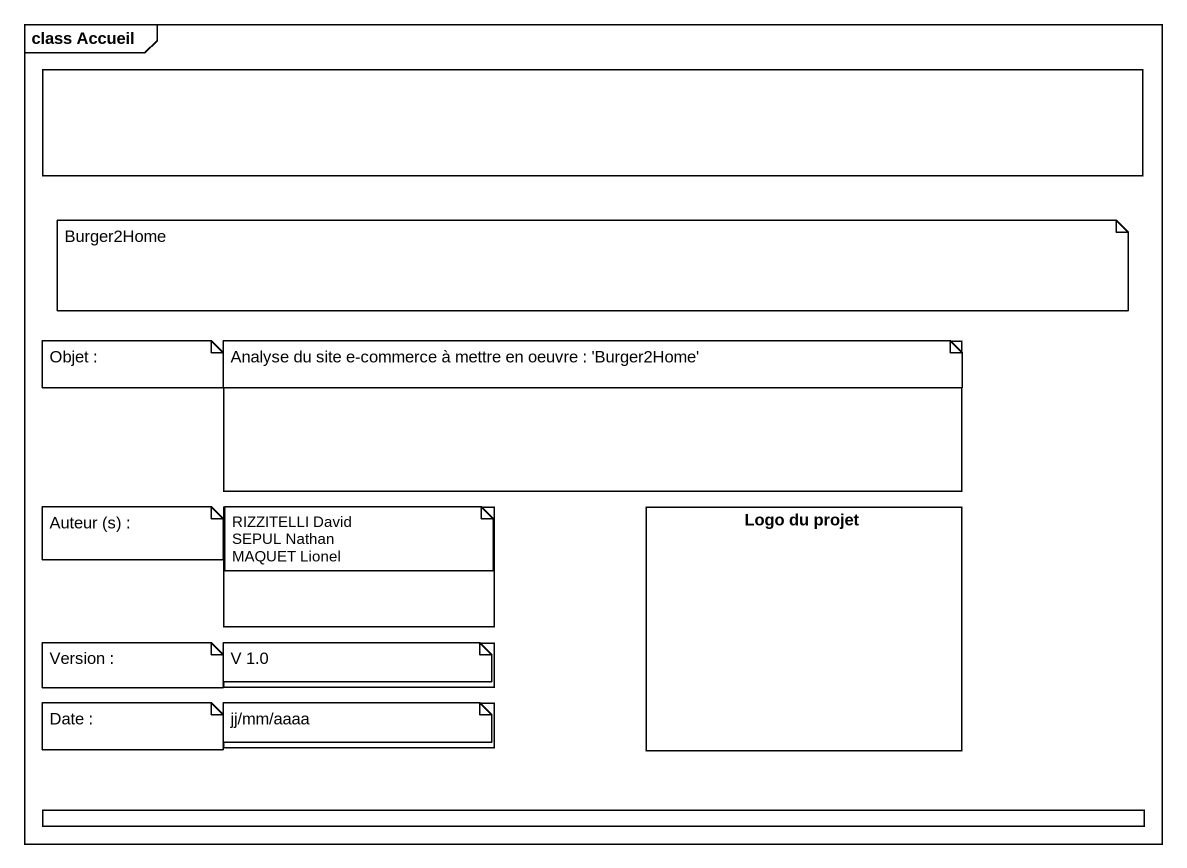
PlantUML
@startuml
mainframe class Accueil
rectangle " " as rectangle1
rectangle " " as rectangle2
rectangle " " as rectangle3
rectangle "Logo du projet" as Logo_du_projet
rectangle " " as rectangle4
rectangle " " as rectangle5
rectangle " " as rectangle6
note as N1
  Burger2Home
end note
note as N2
  Objet :
end note
note as N3
  Analyse du site e-commerce à mettre en oeuvre : 'Burger2Home'
end note
note as N4
  Auteur (s) :
end note
note as N5
  RIZZITELLI David
  SEPUL Nathan
  MAQUET Lionel
end note
note as N6
  Version :
end note
note as N7
  V 1.0
end note
note as N8
  Date :
end note
note as N9
  jj/mm/aaaa
end note
@enduml
